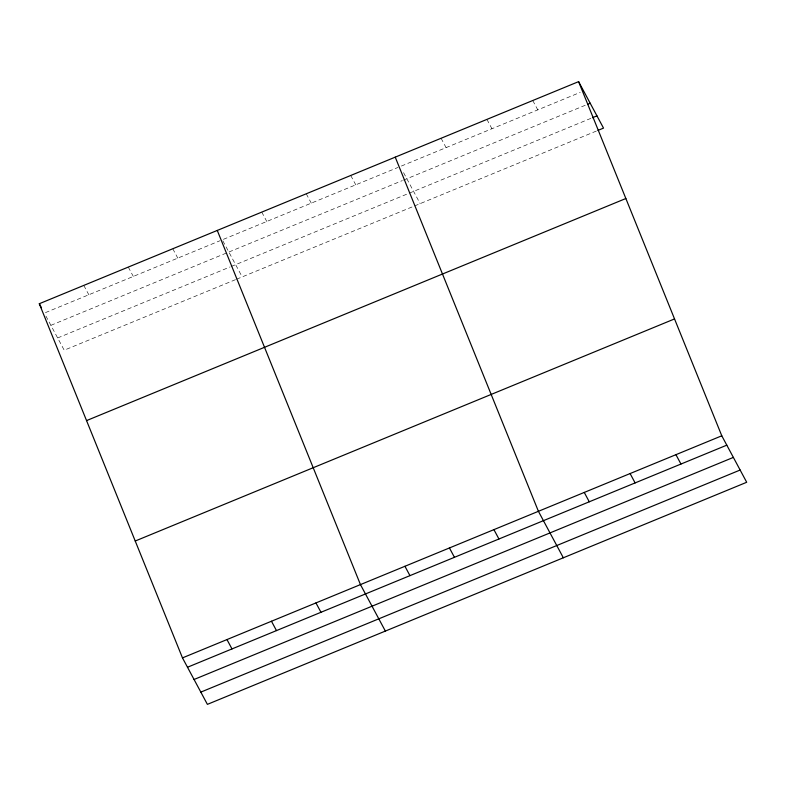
<?xml version="1.0" encoding="UTF-8"?>
<svg xmlns="http://www.w3.org/2000/svg" width="786" height="786" viewBox="0 0 786 786"><rect width="100%" height="100%" fill="white"/><g stroke="black" fill="none" stroke-linecap="round" stroke-linejoin="round"><path stroke-width="0.59" stroke-dasharray="3.93 2.95" d="M45.431 312.622L220.06 240.713M223.401 239.337L398.03 167.418M401.371 166.043L580.264 92.375M50.884 325.325L402.373 180.584M403.483 180.132L585.717 105.088M57.653 337.951L230.062 266.955M231.172 266.493L408.032 193.661M409.142 193.209L591.367 118.165M235.515 279.659L64.216 350.202L45.961 316.139M236.625 279.197L413.485 206.374M414.595 205.912L596.81 130.879M532.761 100.52L537.781 109.873M486.917 119.393L491.938 128.747M441.084 138.267L446.094 147.63M403.542 172.625L420.156 203.623M350.743 175.475L355.763 184.828M306.255 193.788L311.276 203.152M261.758 212.112L266.778 221.475M222.831 240.811L242.186 276.908M172.773 248.759L177.793 258.113M128.285 267.083L133.306 276.436M83.788 285.406L88.808 294.76"/><path stroke-width="1.18" d="M578.604 81.636L721.784 435.798L746.7 482.27L207.396 704.364L182.48 657.892L39.3 303.73L578.604 81.636L603.52 128.108L597.93 130.417M587.948 104.165L590.188 103.241M592.477 117.704L596.957 115.866M86.548 420.598L625.853 198.514M135.231 541.014L674.535 318.929M182.48 657.892L721.784 435.798M187.5 667.245L726.795 445.161M194.063 679.487L733.367 457.403M200.833 692.112L740.137 470.028M675.94 454.681L680.961 464.035M630.097 473.555L635.117 482.909M584.263 492.429L589.274 501.792M563.336 557.785L538.42 511.313L395.24 157.151M493.922 529.636L498.943 538.99M449.435 547.95L454.446 557.313M404.937 566.274L409.958 575.637M385.366 631.07L360.45 584.597L217.27 230.436M315.952 602.921L320.973 612.274M271.465 621.245L276.485 630.598M226.967 639.568L231.988 648.922M39.3 303.73L41.53 307.886"/></g></svg>
